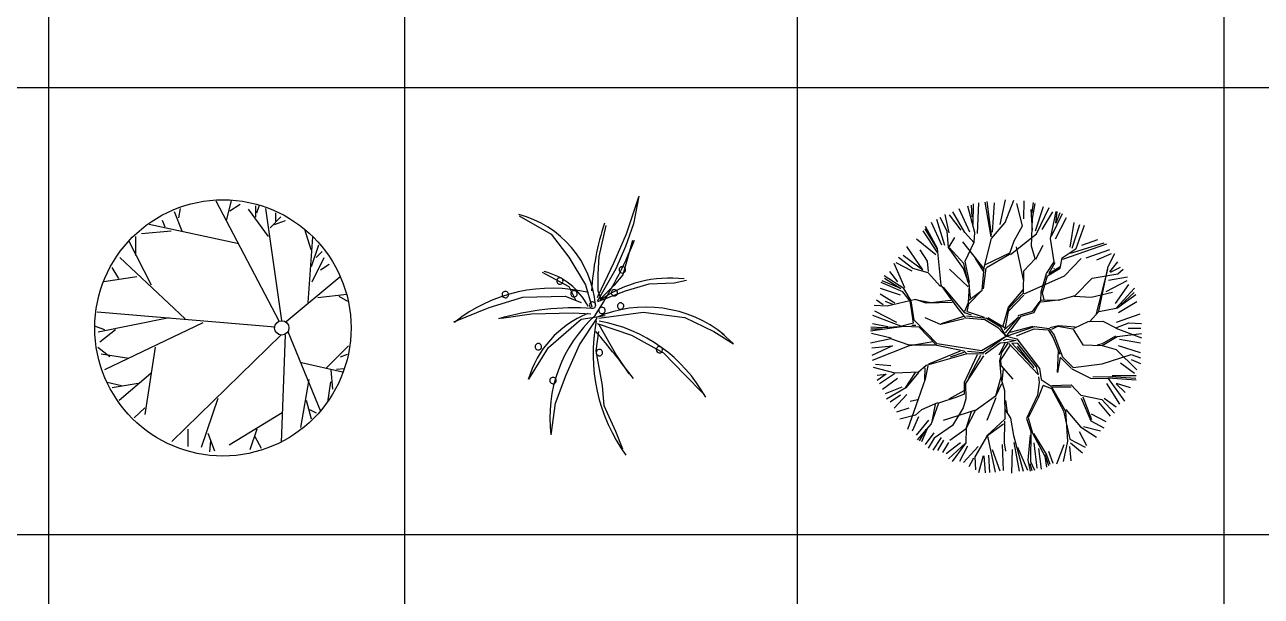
# Model space of a CAD drawing. Header units: millimetres. Extents: x -4017 to 59953, y -688 to 66564.
# Drawn here: x 37128 to 44134, y 22933 to 26172 of the extents above; entities that cross this region are included whole.
import ezdxf

# ---------------------------------------------------------------- set-up
doc = ezdxf.new("R2010")
doc.units = ezdxf.units.MM
doc.layers.add('www.cad-blocks.net', color=7, linetype='Continuous')

# ---------------------------------------------------------------- blocks, each defined once
blk = doc.blocks.new('A$C516926BB')
for p, q in [((39.7224, 38.5194), (39.7224, 0)), ((41.7391, 38.5194), (41.7391, 2.361)), ((43.9625, 38.5194), (43.9625, 0)), ((46.3795, 38.5194), (46.3795, 0)), ((0, 16.441), (60.3118, 16.441)), ((0, 13.9072), (62.4121, 13.9072))]:
    blk.add_line(p, q)
blk = doc.blocks.new('A$C613E6CB4')
for p, q in [((0.477, 1.3493), (0.4863, 1.4024)), ((1.0436, 0.7643), (0.6867, 1.4431)), ((0.7462, 1.3336), (0.7744, 1.4462)), ((0.765, 1.3899), (0.8244, 1.4274)), ((0.9121, 1.3524), (0.9121, 1.4181)), ((0.9184, 1.3774), (0.934, 1.4212)), ((1.0592, 0.7675), (0.9684, 1.4024)), ((0.3987, 1.2961), (0.383, 1.3336)), ((0.4957, 1.2742), (0.4519, 1.3837)), ((0.9841, 1.2429), (0.8714, 1.3993)), ((0.9935, 1.293), (1.053, 1.3555)), ((1.0185, 1.3117), (1.0812, 1.3336)), ((1.0248, 1.3305), (1.0248, 1.3774)), ((0.4331, 1.2742), (0.2641, 1.2585)), ((0.8151, 1.2022), (0.3079, 1.3117)), ((1.2252, 1.1678), (1.1907, 1.2836)), ((0.3204, 0.9677), (0.1952, 1.2148)), ((0.2328, 1.1366), (0.2328, 1.2429)), ((1.2095, 0.8707), (1.2345, 1.2398)), ((1.2283, 1.074), (1.269, 1.196)), ((0.5114, 0.7769), (0.142, 1.124)), ((1.2314, 0.9864), (1.3003, 1.124)), ((1.2533, 1.124), (1.2878, 1.1585)), ((0.1357, 1.0052), (0.0982, 1.0677)), ((1.2784, 1.0552), (1.3285, 1.0865)), ((0.239, 1.0146), (0.0512, 0.9864)), ((1.0843, 0.7612), (1.3879, 1.0146)), ((1.2627, 0.8988), (1.4286, 0.9176)), ((1.3817, 0.9051), (1.4318, 0.8769)), ((1.0217, 0.7299), (0.0136, 0.8144)), ((0.4206, 0.7831), (0.0199, 0.7018)), ((0.0575, 0.7143), (0.0042, 0.7331)), ((0.1169, 0.7143), (0.0293, 0.6455)), ((0.6116, 0.755), (0.0543, 0.4891)), ((1.0937, 0.7049), (1.2784, 0.2545)), ((1.0561, 0.6862), (0.4363, 0.0825)), ((1.078, 0.6862), (1.0561, 0.0762)), ((0.0856, 0.561), (0.0168, 0.6142)), ((0.1921, 0.5517), (0.0355, 0.5767)), ((0.3423, 0.6173), (0.2829, 0.2357)), ((1.3097, 0.4954), (1.438, 0.6236)), ((1.3911, 0.561), (1.4318, 0.5767)), ((1.1719, 0.5298), (1.4036, 0.4766)), ((1.3692, 0.4922), (1.413, 0.4954)), ((0.3173, 0.4672), (0.1388, 0.3139)), ((1.2126, 0.4328), (1.1657, 0.1607)), ((1.3379, 0.4891), (1.3472, 0.3796)), ((0.1514, 0.3984), (0.07, 0.4172)), ((0.2453, 0.4109), (0.0982, 0.3859)), ((1.3347, 0.4203), (1.3191, 0.3046)), ((0.6961, 0.3265), (0.6022, 0.0481)), ((1.197, 0.3171), (1.2252, 0.2107)), ((0.2829, 0.2733), (0.2234, 0.217)), ((1.0624, 0.2451), (0.7618, 0.0606)), ((1.2158, 0.2639), (1.2533, 0.2451)), ((0.527, 0.1513), (0.527, 0.0543)), ((0.9184, 0.1513), (0.8777, 0.0356)), ((0.6397, 0.1294), (0.6773, 0.0293)), ((0.6554, 0.0856), (0.6491, 0.0231)), ((0.9058, 0.1106), (0.9434, 0.0449))]:
    blk.add_line(p, q)
for centre, radius in [((0.7259, 0.7259), 0.7259), ((1.0592, 0.7259), 0.0405)]:
    blk.add_circle(centre, radius)
blk = doc.blocks.new('A$C1FE562CD')
for p, q in [((1.0472, 1.463), (0.977, 1.2527)), ((1.0475, 1.4676), (1.0175, 1.3123)), ((0.3709, 1.3574), (0.5513, 1.2522)), ((0.8621, 1.3023), (0.822, 1.127)), ((1.0175, 1.3123), (0.9724, 1.1821)), ((0.5513, 1.2522), (0.6516, 1.122)), ((0.977, 1.2527), (0.9068, 1.0924)), ((1.0121, 1.2176), (0.957, 1.0223)), ((0.6516, 1.122), (0.7468, 0.9667)), ((0.822, 1.127), (0.817, 1.0268)), ((0.9724, 1.1821), (0.9172, 1.0569)), ((0.9172, 1.0569), (0.812, 0.8716)), ((0.9068, 1.0924), (0.8166, 0.9021)), ((0.5012, 1.0368), (0.6516, 0.9567)), ((0.817, 1.0268), (0.817, 0.9317)), ((0.957, 1.0223), (0.9068, 0.9622)), ((1.248, 0.9767), (1.3182, 0.9918)), ((0.6516, 0.9567), (0.6917, 0.8766)), ((0.7468, 0.9667), (0.7819, 0.8415)), ((0.817, 0.8716), (0.9724, 0.9317)), ((0.817, 0.9317), (0.832, 0.8916)), ((0.9068, 0.9622), (0.8266, 0.8821)), ((0.9724, 0.9317), (1.1077, 0.9717)), ((1.1077, 0.9717), (1.248, 0.9767)), ((0.2005, 0.8365), (0.3909, 0.8966)), ((0.3909, 0.8966), (0.6315, 0.9016)), ((0.6315, 0.9016), (0.7217, 0.8666)), ((0.8166, 0.9021), (0.8116, 0.8921)), ((0, 0.7564), (0.2005, 0.8365)), ((0.2707, 0.7764), (0.4411, 0.8014)), ((0.4411, 0.8014), (0.6766, 0.8065)), ((0.5363, 0.6111), (0.7217, 0.7714)), ((0.6766, 0.8065), (0.7769, 0.8014)), ((0.7117, 0.6262), (0.812, 0.7764)), ((0.7217, 0.7714), (0.8571, 0.7914)), ((0.822, 0.7764), (1.0726, 0.8115)), ((1.0726, 0.8115), (1.3082, 0.7814)), ((1.3082, 0.7814), (1.4736, 0.7013)), ((0.807, 0.5911), (0.822, 0.7013)), ((0.812, 0.7464), (1.0074, 0.6812)), ((0.822, 0.7413), (0.9222, 0.5661)), ((1.4736, 0.7013), (1.5838, 0.6312)), ((1.0074, 0.6812), (1.1879, 0.5811)), ((1.5838, 0.6312), (1.5187, 0.6913)), ((0.426, 0.4308), (0.5363, 0.6111)), ((0.6365, 0.4559), (0.7117, 0.6262)), ((0.842, 0.3958), (0.807, 0.5911)), ((0.9222, 0.5661), (0.9924, 0.4609)), ((1.1879, 0.5811), (1.3082, 0.4559)), ((0.5764, 0.2956), (0.6365, 0.4559)), ((1.3082, 0.4559), (1.4134, 0.3507)), ((0.8521, 0.2806), (0.842, 0.3958)), ((0.5513, 0.1153), (0.5764, 0.2956)), ((0.9172, 0.1353), (0.8521, 0.2806)), ((0.9573, 0.0352), (0.9172, 0.1353))]:
    blk.add_line(p, q)
for centre, major_axis, start_param, end_param in [((0.2253, 0.8027), (0.4096, 0.4096), 5.580392, 6.820237), ((2.2515, 0.8501), (1.0415, 1.0415), 2.035029, 2.301268), ((-1.237, 2.1278), (-1.7229, 1.7229), 3.346315, 3.544824), ((0.955, 1.0509), (-0.0128, 0.0128), 0.745996, 3.887589), ((0.955, 1.0509), (-0.0128, 0.0128), 3.887589, 7.029182), ((0.5554, 0.0662), (-0.8805, 0), 4.473174, 5.38825), ((0.4217, 0.6722), (0.2683, 0.2683), 5.962613, 6.827734), ((0.6011, 0.9875), (-0.0128, 0.0128), 0.745996, 3.887589), ((0.6011, 0.9875), (-0.0128, 0.0128), 3.887589, 7.029182), ((1.2269, 0.304), (-0.4949, 0.4949), -0.896811, -0.179799), ((0.292, 0.9104), (-0.0128, 0.0128), 0.745996, 3.887589), ((0.292, 0.9104), (-0.0128, 0.0128), 3.887589, 7.029182), ((0.681, 0.915), (-0.0128, 0.0128), 0.745996, 3.887589), ((0.681, 0.915), (0.0128, 0.0128), 5.458385, 8.599978), ((0.9099, 0.9207), (-0.0128, 0.0128), 0.745996, 3.887589), ((0.9099, 0.9207), (0.0128, 0.0128), 5.458385, 8.599978), ((0.6817, -0.6755), (1.0681, 1.0681), 0.716824, 1.072879), ((0.786, 0.8512), (-0.0128, 0.0128), 0.745996, 3.887589), ((0.786, 0.8512), (-0.0128, 0.0128), 3.887589, 7.029182), ((1.0892, 0.1345), (-0.7049, 0), 4.032855, 5.122641), ((0.945, 0.8456), (-0.0128, 0.0128), 0.745996, 3.887589), ((0.945, 0.8456), (-0.0128, 0.0128), 3.887589, 7.029182), ((0.9722, 0.2715), (-0.4047, 0.4047), -0.404253, 0.506805), ((1.3251, 0.2129), (-0.5522, 0.5522), -0.048372, 0.909642), ((0.8397, 0.8206), (-0.0128, 0.0128), 0.745996, 3.887589), ((0.8397, 0.8206), (-0.0128, 0.0128), 3.887589, 7.029182), ((1.767, 0.5744), (0.9778, 0), 2.949467, 3.769487), ((-3.2924, -2.7882), (3.8057, 3.8057), 6.139915, 6.20329), ((0.672, -0.09), (0.8638, 0), 0.507148, 1.394173), ((0.4789, 0.6152), (-0.0128, 0.0128), 3.887589, 7.029182), ((0.4789, 0.6152), (-0.0128, 0.0128), 0.745996, 3.887589), ((0.825, 0.5817), (-0.0128, 0.0128), 0.745996, 3.887589), ((0.825, 0.5817), (0.0128, 0.0128), 5.458385, 8.599978), ((1.1648, 0.598), (0.0128, 0.0128), 2.316793, 5.458385), ((1.1648, 0.598), (-0.0128, 0.0128), 3.887589, 7.029182), ((0.5623, 0.4234), (-0.0128, 0.0128), 0.745996, 3.887589), ((0.5623, 0.4234), (-0.0128, 0.0128), 3.887589, 7.029182)]:
    blk.add_ellipse(centre, major_axis=major_axis, ratio=1, start_param=start_param, end_param=end_param)
blk = doc.blocks.new('A$C42960C59')
at = {"linetype": 'ByBlock'}
for p, q in [((0.7344, 1.4093), (0.7644, 1.5492)), ((0.7635, 1.4198), (0.8118, 1.5475)), ((0.8686, 1.4412), (0.8709, 1.5434)), ((0.535, 1.3646), (0.4672, 1.4817)), ((0.5623, 1.3655), (0.5029, 1.4971)), ((0.5917, 1.3633), (0.5511, 1.5129)), ((0.5707, 1.518), (0.5736, 1.4517)), ((0.5809, 1.4089), (0.5833, 1.526)), ((0.606, 1.3581), (0.6132, 1.5311)), ((0.6841, 1.3385), (0.6491, 1.5354)), ((0.6587, 1.5396), (0.6832, 1.3485)), ((0.6914, 1.3661), (0.7032, 1.5317)), ((0.8618, 1.4019), (0.8298, 1.529)), ((0.9175, 1.377), (0.9099, 1.4932)), ((0.9149, 1.4768), (0.9229, 1.5344)), ((0.918, 1.4439), (0.9333, 1.5286)), ((0.9339, 1.373), (0.9799, 1.5105)), ((0.9396, 1.3559), (1.0121, 1.506)), ((0.9723, 1.3806), (1.0337, 1.4804)), ((1.0188, 1.3299), (1.051, 1.483)), ((1.0507, 1.4161), (1.0577, 1.4836)), ((1.0719, 1.4749), (1.0507, 1.4161)), ((0.4043, 1.2918), (0.3453, 1.4199)), ((0.4203, 1.2898), (0.3748, 1.4381)), ((0.4341, 1.372), (0.394, 1.4483)), ((0.4448, 1.3624), (0.4232, 1.4663)), ((0.5142, 1.3768), (0.4471, 1.4646)), ((0.6851, 1.3291), (0.7635, 1.4198)), ((0.8129, 1.3172), (0.8618, 1.4019)), ((0.9126, 1.2865), (0.918, 1.4439)), ((1.0857, 1.4694), (1.0243, 1.3404)), ((1.0479, 1.3287), (1.111, 1.4485)), ((1.1306, 1.2815), (1.1531, 1.4208)), ((1.1431, 1.2748), (1.1855, 1.4084)), ((1.1642, 1.2733), (1.2118, 1.4045)), ((0.379, 1.2505), (0.2977, 1.3728)), ((0.3769, 1.2735), (0.3098, 1.3836)), ((0.3803, 1.2738), (0.3119, 1.3974)), ((0.4427, 1.2797), (0.4341, 1.372)), ((0.4458, 1.2828), (0.4776, 1.3358)), ((0.5872, 1.3061), (0.535, 1.3646)), ((0.5869, 1.3094), (0.5917, 1.3633)), ((0.7936, 1.2387), (0.9396, 1.3559)), ((0.2956, 1.1524), (0.205, 1.285)), ((0.3702, 1.238), (0.2601, 1.3258)), ((0.3234, 1.2015), (0.2812, 1.2646)), ((0.3997, 1.0656), (0.3803, 1.2738)), ((0.5277, 1.1605), (0.4427, 1.2797)), ((0.5282, 1.1872), (0.4461, 1.2796)), ((0.6444, 1.158), (0.5235, 1.3102)), ((0.5369, 1.2013), (0.5869, 1.3094)), ((0.6437, 1.1651), (0.6851, 1.3291)), ((0.7868, 1.2415), (0.8129, 1.3172)), ((0.8677, 1.0889), (0.8263, 1.2819)), ((0.9327, 1.215), (0.9126, 1.2865)), ((0.9362, 1.212), (0.9787, 1.2927)), ((0.9521, 1.3009), (0.9523, 1.3011)), ((0.9521, 1.3006), (0.9521, 1.301)), ((0.9524, 1.3005), (0.9521, 1.3007)), ((0.9523, 1.3011), (0.9526, 1.3009)), ((0.9524, 1.3008), (0.9523, 1.3008)), ((0.9523, 1.3008), (0.9524, 1.3008)), ((0.9526, 1.3006), (0.9523, 1.3005)), ((0.9526, 1.3009), (0.9526, 1.3006)), ((1.0409, 1.1984), (1.0188, 1.3299)), ((1.0857, 1.2194), (1.1642, 1.2733)), ((1.0896, 1.213), (1.3386, 1.2997)), ((1.1332, 1.2473), (1.3245, 1.3052)), ((1.1964, 1.2917), (1.2875, 1.3239)), ((1.2225, 1.2198), (1.3556, 1.2674)), ((0.1428, 1.1931), (0.2337, 1.1466)), ((0.2404, 1.1603), (0.1579, 1.2229)), ((0.1858, 1.2362), (0.2956, 1.1524)), ((0.329, 1.1419), (0.3234, 1.2015)), ((0.5616, 1.0803), (0.5369, 1.2013)), ((0.5922, 1.2165), (0.6389, 1.1442)), ((0.6522, 1.1821), (0.7894, 1.2483)), ((0.657, 1.166), (0.7868, 1.2415)), ((0.869, 1.1456), (0.9327, 1.215)), ((0.9972, 1.131), (1.0409, 1.1984)), ((1.045, 1.1922), (1.0104, 1.1322)), ((1.0745, 1.1616), (1.0857, 1.2194)), ((1.0986, 1.1173), (1.1927, 1.2161)), ((1.2824, 1.2096), (1.3656, 1.2447)), ((1.3472, 1.1705), (1.3838, 1.2439)), ((1.3555, 1.1417), (1.4013, 1.197)), ((0.1084, 1.1428), (0.153, 1.0841)), ((0.1946, 1.0493), (0.1345, 1.1873)), ((0.3262, 1.1354), (0.2404, 1.1603)), ((0.397, 1.0586), (0.3262, 1.1354)), ((0.5539, 1.0562), (0.448, 1.1564)), ((0.5601, 1.0636), (0.5277, 1.1605)), ((0.551, 1.0859), (0.5282, 1.1872)), ((0.6324, 1.0369), (0.6437, 1.1651)), ((0.6541, 1.1622), (0.6384, 1.0441)), ((0.8672, 1.0222), (0.869, 1.1456)), ((0.9668, 1.028), (0.9972, 1.131)), ((1.0019, 1.1181), (1.0745, 1.1616)), ((1.0104, 1.1322), (1.0736, 1.1715)), ((1.2566, 1.1052), (1.4011, 1.1288)), ((1.3422, 1.1534), (1.2761, 0.897)), ((1.294, 0.9186), (1.3472, 1.1705)), ((1.3598, 1.1382), (1.416, 1.1671)), ((1.4011, 1.1288), (1.4321, 1.1551)), ((0.1829, 1.0283), (0.061, 1.0805)), ((0.1709, 1.0471), (0.0669, 1.0907)), ((0.1881, 1.0458), (0.0779, 1.1184)), ((0.0791, 1.1055), (0.1709, 1.0471)), ((0.4915, 0.9408), (0.3997, 1.0656)), ((0.5343, 0.9079), (0.414, 1.0533)), ((0.5555, 0.9667), (0.5601, 1.0636)), ((0.5664, 0.994), (0.5593, 1.0701)), ((0.8713, 1.0158), (1.0986, 1.1173)), ((0.9741, 1.0222), (1.0019, 1.1181)), ((1.159, 1.006), (1.2566, 1.1052)), ((1.3347, 1.0303), (1.4542, 1.0925)), ((1.3481, 1.094), (1.4563, 1.112)), ((1.3883, 0.9606), (1.4642, 1.0697)), ((0.0333, 0.9828), (0.071, 0.9551)), ((0.0539, 1.016), (0.1369, 0.9652)), ((0.0545, 1.0476), (0.1678, 1.0112)), ((0.254, 0.985), (0.094, 0.9468)), ((0.2248, 0.9755), (0.1829, 1.0283)), ((0.231, 0.9761), (0.1881, 1.0458)), ((0.3155, 0.9641), (0.254, 0.985)), ((0.254, 0.985), (0.342, 0.9666)), ((0.5561, 0.9599), (0.6324, 1.0369)), ((0.5577, 0.9799), (0.6323, 1.0369)), ((0.7815, 0.9408), (0.8657, 1.0387)), ((0.8685, 1.009), (0.7833, 0.9208)), ((0.785, 0.9378), (0.8672, 1.0222)), ((0.9646, 0.9813), (1.0648, 0.9806)), ((0.9652, 0.9746), (0.9668, 1.028)), ((1.078, 0.9818), (0.9691, 0.9684)), ((0.9843, 0.9831), (0.9741, 1.0222)), ((1.0648, 0.9806), (1.159, 1.006)), ((1.1528, 1.0022), (1.2499, 0.9979)), ((1.2499, 0.9979), (1.3708, 1.0259)), ((1.3926, 0.9346), (1.4955, 1.0476)), ((1.3959, 0.9349), (1.5022, 1.0115)), ((1.4944, 1.0241), (1.4175, 0.9535)), ((0.094, 0.9468), (0.0199, 0.9501)), ((0.0234, 0.919), (0.1471, 0.8563)), ((0.126, 0.9566), (0.0848, 0.9726)), ((0.2337, 0.9167), (0.2248, 0.9755)), ((0.2479, 0.8675), (0.231, 0.9761)), ((0.2427, 0.8506), (0.2337, 0.9167)), ((0.4623, 0.9676), (0.3155, 0.9641)), ((0.342, 0.9666), (0.4543, 0.9805)), ((0.5405, 0.8784), (0.4915, 0.9408)), ((0.5334, 0.9181), (0.5555, 0.9667)), ((0.5472, 0.916), (0.5561, 0.9599)), ((0.5472, 0.916), (0.6433, 0.8846)), ((0.7514, 0.8346), (0.7815, 0.9408)), ((0.7656, 0.8259), (0.785, 0.9378)), ((0.8361, 0.8925), (0.9205, 0.9171)), ((0.8529, 0.8906), (0.9277, 0.911)), ((0.9205, 0.9171), (0.962, 0.9743)), ((0.9277, 0.911), (0.9387, 0.9354)), ((0.9387, 0.9354), (0.9652, 0.9746)), ((1.2397, 0.8569), (1.2943, 0.9153)), ((1.2943, 0.9153), (1.3926, 0.9346)), ((1.4044, 0.9111), (1.5086, 0.9719)), ((0.0108, 0.8475), (0.0984, 0.832)), ((0.171, 0.8336), (0.0122, 0.8926)), ((0.2427, 0.8506), (0.1618, 0.8294)), ((0.3775, 0.7332), (0.2479, 0.8675)), ((0.3974, 0.8418), (0.3103, 0.8802)), ((0.5312, 0.8742), (0.3974, 0.8418)), ((0.5266, 0.8874), (0.4005, 0.8455)), ((0.5725, 0.8945), (0.5343, 0.9079)), ((0.6482, 0.8686), (0.5405, 0.8784)), ((0.6577, 0.8758), (0.5429, 0.8889)), ((0.7257, 0.8225), (0.6482, 0.8686)), ((0.7389, 0.8272), (0.6577, 0.8758)), ((0.7626, 0.8223), (0.6637, 0.8797)), ((0.8399, 0.8861), (0.7568, 0.8117)), ((0.7651, 0.7959), (0.8399, 0.8861)), ((0.77, 0.7772), (0.8529, 0.8906)), ((1.1529, 0.8221), (1.2329, 0.8595)), ((1.2329, 0.8595), (1.3162, 0.8608)), ((1.3162, 0.8608), (1.3896, 0.8242)), ((1.3896, 0.8242), (1.4638, 0.8512)), ((1.3942, 0.8552), (1.5268, 0.9032)), ((1.4638, 0.8512), (1.5343, 0.8478)), ((0.1882, 0.8318), (0.0005, 0.8046)), ((0.0686, 0.8241), (0.0018, 0.828)), ((0.0027, 0.8179), (0.0658, 0.8175)), ((0.1172, 0.7656), (0.0052, 0.7914)), ((0.1618, 0.8294), (0.0686, 0.8241)), ((0.275, 0.8269), (0.1882, 0.8318)), ((0.2341, 0.8395), (0.2575, 0.8383)), ((0.375, 0.7227), (0.275, 0.8269)), ((0.77, 0.7772), (0.6283, 0.6931)), ((0.77, 0.7772), (0.639, 0.681)), ((0.7707, 0.7734), (0.7257, 0.8225)), ((0.7707, 0.7734), (0.7389, 0.8272)), ((0.77, 0.7772), (0.9286, 0.8311)), ((0.77, 0.7772), (0.8285, 0.7618)), ((0.7915, 0.7983), (0.9216, 0.8337)), ((0.8266, 0.7782), (0.9266, 0.8175)), ((0.9266, 0.8175), (1.0071, 0.8118)), ((0.9286, 0.8311), (1.013, 0.8191)), ((1.0071, 0.8118), (1.0347, 0.7676)), ((1.013, 0.8191), (1.0399, 0.7814)), ((1.0159, 0.8259), (1.0649, 0.8373)), ((1.0266, 0.8169), (1.0617, 0.8335)), ((1.0399, 0.7814), (1.0881, 0.6592)), ((1.0617, 0.8335), (1.1467, 0.8182)), ((1.0649, 0.8373), (1.159, 0.8292)), ((1.1467, 0.8182), (1.202, 0.7266)), ((1.3123, 0.7236), (1.3975, 0.7749)), ((1.3146, 0.7339), (1.3907, 0.7777)), ((1.3899, 0.8209), (1.535, 0.7678)), ((1.3975, 0.7749), (1.5361, 0.7913)), ((1.4597, 0.8222), (1.5306, 0.821)), ((0.1147, 0.762), (0, 0.7376)), ((0.0078, 0.7101), (0.1246, 0.721)), ((0.1246, 0.721), (0.0079, 0.667)), ((0.2184, 0.7217), (0.0093, 0.6386)), ((0.2181, 0.7251), (0.1147, 0.762)), ((0.368, 0.7255), (0.2181, 0.7251)), ((0.3532, 0.744), (0.2218, 0.722)), ((0.5314, 0.6908), (0.375, 0.7227)), ((0.6283, 0.6931), (0.3775, 0.7332)), ((0.7338, 0.7365), (0.6498, 0.6752)), ((0.7636, 0.7389), (0.7269, 0.6688)), ((0.7738, 0.7402), (0.7338, 0.7365)), ((0.7916, 0.7249), (0.7359, 0.643)), ((0.7772, 0.7369), (0.7422, 0.6836)), ((0.7529, 0.7513), (0.7719, 0.7599)), ((0.7719, 0.7599), (0.826, 0.7519)), ((0.826, 0.7519), (0.7738, 0.7402)), ((0.7845, 0.7344), (0.9511, 0.5564)), ((0.8344, 0.7357), (0.8009, 0.7359)), ((0.8009, 0.7359), (0.9273, 0.5979)), ((0.8285, 0.7618), (0.9578, 0.5939)), ((0.9273, 0.5979), (0.8325, 0.719)), ((0.94, 0.6025), (0.8344, 0.7357)), ((1.0347, 0.7676), (1.0733, 0.6746)), ((1.202, 0.7266), (1.3123, 0.7236)), ((1.2852, 0.7277), (1.3146, 0.7339)), ((1.3123, 0.7236), (1.3911, 0.7009)), ((1.3911, 0.7009), (1.5089, 0.5851)), ((1.4026, 0.7228), (1.5276, 0.6835)), ((1.4111, 0.7588), (1.5304, 0.7387)), ((0.5396, 0.6751), (0.3157, 0.6105)), ((0.508, 0.692), (0.328, 0.6184)), ((0.5286, 0.6838), (0.4511, 0.6566)), ((0.5464, 0.6758), (0.5314, 0.6908)), ((0.6036, 0.6709), (0.5314, 0.5143)), ((0.6406, 0.6642), (0.5388, 0.5082)), ((0.6397, 0.6743), (0.5464, 0.6758)), ((0.639, 0.681), (0.5486, 0.689)), ((0.624, 0.666), (0.5557, 0.5398)), ((0.7422, 0.6836), (0.73, 0.6357)), ((0.73, 0.6357), (0.7396, 0.5332)), ((0.7359, 0.643), (0.739, 0.6099)), ((1.0597, 0.57), (1.065, 0.6937)), ((1.0752, 0.6547), (1.0597, 0.57)), ((1.0749, 0.6579), (1.1377, 0.5939)), ((1.0881, 0.6592), (1.1472, 0.598)), ((1.3119, 0.6202), (1.4773, 0.6724)), ((1.4764, 0.6436), (1.5296, 0.6209)), ((1.4773, 0.6724), (1.5291, 0.6539)), ((0.1392, 0.5673), (0.0163, 0.5995)), ((0.0283, 0.6179), (0.1152, 0.6102)), ((0.0886, 0.5607), (0.0371, 0.5243)), ((0.038, 0.556), (0.0886, 0.5607)), ((0.1361, 0.5636), (0.0518, 0.5057)), ((0.2721, 0.5729), (0.1392, 0.5673)), ((0.2524, 0.5711), (0.197, 0.483)), ((0.2724, 0.5701), (0.2004, 0.4833)), ((0.3157, 0.6105), (0.2721, 0.5729)), ((0.3068, 0.5966), (0.3062, 0.5296)), ((0.3256, 0.608), (0.3093, 0.5332)), ((0.739, 0.6099), (0.8063, 0.5329)), ((0.7508, 0.5911), (0.7441, 0.5203)), ((0.9511, 0.5564), (0.94, 0.6025)), ((0.9578, 0.5939), (0.9671, 0.5312)), ((1.1413, 0.5909), (1.2464, 0.5374)), ((1.1472, 0.598), (1.3119, 0.6202)), ((1.4156, 0.626), (1.4955, 0.5667)), ((0.0688, 0.4767), (0.1531, 0.5391)), ((0.3093, 0.5332), (0.27, 0.4194)), ((0.5314, 0.5143), (0.5309, 0.4473)), ((0.5388, 0.5082), (0.5401, 0.4215)), ((0.7387, 0.5432), (0.7086, 0.437)), ((0.7421, 0.5068), (0.7089, 0.4336)), ((0.7396, 0.5332), (0.759, 0.4684)), ((0.9551, 0.5137), (0.9453, 0.4429)), ((0.9767, 0.4958), (0.9502, 0.4263)), ((0.952, 0.5468), (0.9551, 0.5137)), ((0.9671, 0.5312), (1.024, 0.4934)), ((0.9763, 0.4992), (1.0252, 0.4805)), ((1.024, 0.4934), (1.1038, 0.351)), ((1.0266, 0.4967), (1.1364, 0.5004)), ((1.1364, 0.5004), (1.1919, 0.4422)), ((1.2464, 0.5374), (1.3466, 0.5367)), ((1.259, 0.5451), (1.3621, 0.5482)), ((1.3365, 0.5087), (1.41, 0.3903)), ((1.3463, 0.54), (1.5041, 0.5281)), ((1.3466, 0.5367), (1.4386, 0.4085)), ((1.3621, 0.5482), (1.5032, 0.538)), ((1.5052, 0.5516), (1.3683, 0.5521)), ((1.3909, 0.5099), (1.4718, 0.4862)), ((1.3913, 0.506), (1.443, 0.4563)), ((0.1777, 0.4868), (0.0831, 0.4503)), ((0.2004, 0.4833), (0.09, 0.4196)), ((0.17, 0.4426), (0.1113, 0.402)), ((0.2052, 0.4459), (0.1338, 0.3689)), ((0.4893, 0.4303), (0.3857, 0.3968)), ((0.529, 0.467), (0.4432, 0.4192)), ((0.5309, 0.4473), (0.4893, 0.4303)), ((0.5401, 0.4215), (0.525, 0.3701)), ((0.7086, 0.437), (0.593, 0.3528)), ((0.7095, 0.427), (0.6581, 0.2988)), ((0.759, 0.4684), (0.7609, 0.3051)), ((0.9453, 0.4429), (0.8839, 0.31)), ((0.9502, 0.4263), (0.8937, 0.3143)), ((1.0252, 0.4805), (1.0933, 0.3535)), ((1.1376, 0.487), (1.0308, 0.4871)), ((1.1919, 0.4422), (1.311, 0.4167)), ((1.1935, 0.4256), (1.2487, 0.2974)), ((1.2026, 0.4332), (1.2514, 0.3043)), ((1.3245, 0.4254), (1.3919, 0.3768)), ((0.2164, 0.3687), (0.1478, 0.3465)), ((0.27, 0.4194), (0.2095, 0.2469)), ((0.2669, 0.4158), (0.2247, 0.4056)), ((0.2888, 0.3582), (0.2552, 0.3284)), ((0.3786, 0.3995), (0.2888, 0.3582)), ((0.3857, 0.3968), (0.3432, 0.2799)), ((0.366, 0.3887), (0.3463, 0.2835)), ((0.5894, 0.3557), (0.4111, 0.299)), ((0.525, 0.3701), (0.4639, 0.2707)), ((0.593, 0.3528), (0.5421, 0.2545)), ((0.7625, 0.3586), (0.7936, 0.3115)), ((0.7643, 0.4121), (0.774, 0.3431)), ((1.0933, 0.3535), (1.1288, 0.1933)), ((1.1038, 0.351), (1.1162, 0.1819)), ((1.106, 0.3608), (1.1887, 0.2617)), ((1.2915, 0.4026), (1.3575, 0.3226)), ((1.311, 0.4167), (1.3816, 0.3398)), ((0.2552, 0.3284), (0.167, 0.3065)), ((0.2717, 0.319), (0.2362, 0.2374)), ((0.3283, 0.3009), (0.258, 0.2157)), ((0.5701, 0.3473), (0.5391, 0.2509)), ((0.7609, 0.3051), (0.6624, 0.2159)), ((0.7586, 0.2949), (0.7567, 0.1712)), ((0.7936, 0.3115), (0.8096, 0.2129)), ((0.8839, 0.31), (0.9079, 0.2356)), ((0.8937, 0.3143), (0.9183, 0.227)), ((1.2487, 0.2974), (1.3226, 0.2576)), ((1.2507, 0.3363), (1.333, 0.293)), ((0.3432, 0.2799), (0.2649, 0.1891)), ((0.3128, 0.2469), (0.2756, 0.1833)), ((0.3196, 0.2476), (0.2892, 0.1777)), ((0.3587, 0.2291), (0.3101, 0.1617)), ((0.4639, 0.2707), (0.3606, 0.198)), ((0.5424, 0.2512), (0.4484, 0.1858)), ((0.5421, 0.2545), (0.5398, 0.171)), ((0.6624, 0.2159), (0.5907, 0.0923)), ((0.7535, 0.2778), (0.6565, 0.2086)), ((0.8096, 0.2129), (0.8652, 0.0113)), ((0.8929, 0.0742), (0.9063, 0.2156)), ((0.9079, 0.2356), (0.9067, 0.0658)), ((0.9183, 0.227), (0.9873, 0.0966)), ((0.9966, 0.1071), (0.9254, 0.2242)), ((1.1814, 0.2357), (1.224, 0.1571)), ((1.1887, 0.2617), (1.2809, 0.2037)), ((1.2063, 0.2653), (1.3028, 0.2392)), ((0.3606, 0.198), (0.3261, 0.1414)), ((0.4004, 0.2018), (0.3522, 0.1305)), ((0.4136, 0.1872), (0.38, 0.1291)), ((0.4422, 0.1741), (0.4084, 0.1164)), ((0.5091, 0.1728), (0.4287, 0.1104)), ((0.5398, 0.171), (0.4415, 0.0818)), ((0.5398, 0.171), (0.463, 0.067)), ((0.5501, 0.1529), (0.5032, 0.0663)), ((0.6092, 0.1506), (0.5275, 0.0607)), ((0.663, 0.2092), (0.7054, 0.0064)), ((0.7451, 0.1633), (0.7511, 0.0148)), ((0.7567, 0.1712), (0.7644, 0.1254)), ((0.811, 0.1734), (0.8415, 0.0118)), ((0.8327, 0.1482), (0.8885, 0.0162)), ((0.9249, 0.1722), (0.9419, 0.0287)), ((1.0944, 0.1608), (1.0537, 0.0511)), ((1.1162, 0.1819), (1.0907, 0.066)), ((1.1264, 0.1519), (1.134, 0.0704)), ((1.1288, 0.1933), (1.2165, 0.1481)), ((1.1324, 0.1723), (1.2006, 0.1158)), ((0.584, 0.0858), (0.557, 0.0362)), ((0.5907, 0.0923), (0.5942, 0.0194)), ((0.6374, 0.0983), (0.6112, 0.0017)), ((0.6413, 0.0986), (0.6504, 0.0015)), ((0.6687, 0.1012), (0.6739, 0.0037)), ((0.6889, 0.1347), (0.7319, 0.013)), ((0.8029, 0.1335), (0.7995, 0)), ((0.9055, 0.0123), (0.8929, 0.0742)), ((0.9513, 0.1395), (0.9661, 0.0235)), ((0.9873, 0.0966), (0.9966, 0.0339)), ((1.0095, 0.0419), (0.9901, 0.1031)), ((1.0184, 0.0496), (0.9966, 0.1071)), ((1.0076, 0.1254), (1.0337, 0.0571)), ((0.9151, 0.0132), (0.9052, 0.052)), ((0.9067, 0.0658), (0.9283, 0.0173))]:
    blk.add_line(p, q, dxfattribs=at)
for points in [[(1.0404, 1.1591), (1.0404, 1.1591), (1.0404, 1.1591), (1.0404, 1.1591)], [(1.0404, 1.1591), (1.0405, 1.1591), (1.0405, 1.1591), (1.0404, 1.1591)], [(1.0404, 1.1591), (1.0405, 1.1591), (1.0405, 1.1591), (1.0404, 1.1591)], [(1.0404, 1.159), (1.0404, 1.159), (1.0404, 1.159), (1.0404, 1.159)], [(1.0404, 1.159), (1.0404, 1.159), (1.0404, 1.159), (1.0404, 1.159)], [(1.0404, 1.159), (1.0404, 1.159), (1.0405, 1.159), (1.0404, 1.159)], [(1.0404, 1.159), (1.0404, 1.159), (1.0404, 1.159), (1.0404, 1.159)], [(1.0404, 1.159), (1.0404, 1.159), (1.0404, 1.159), (1.0404, 1.159)], [(1.0404, 1.1589), (1.0404, 1.1589), (1.0404, 1.1589), (1.0404, 1.1589)], [(1.0404, 1.1589), (1.0404, 1.1589), (1.0404, 1.1589), (1.0404, 1.1589)], [(1.0404, 1.1589), (1.0404, 1.1589), (1.0404, 1.1589), (1.0404, 1.1589)], [(1.0404, 1.1589), (1.0404, 1.1589), (1.0404, 1.1589), (1.0404, 1.1589)], [(1.0404, 1.1589), (1.0404, 1.1589), (1.0404, 1.1589), (1.0404, 1.1588)], [(1.0404, 1.1588), (1.0404, 1.1589), (1.0405, 1.1589), (1.0405, 1.1588)], [(1.0404, 1.1588), (1.0404, 1.1588), (1.0404, 1.1588), (1.0404, 1.1588)], [(1.0404, 1.1588), (1.0404, 1.1588), (1.0405, 1.1588), (1.0404, 1.1588)], [(1.0404, 1.1588), (1.0404, 1.1588), (1.0405, 1.1588), (1.0405, 1.1588)], [(1.0405, 1.1591), (1.0405, 1.1591), (1.0405, 1.1591), (1.0405, 1.1591)], [(1.0405, 1.1592), (1.0405, 1.1591), (1.0405, 1.1591), (1.0405, 1.1591)], [(1.0405, 1.1592), (1.0405, 1.1592), (1.0405, 1.1592), (1.0405, 1.1592)], [(1.0405, 1.1591), (1.0405, 1.1591), (1.0405, 1.1591), (1.0405, 1.1591)], [(1.0405, 1.159), (1.0405, 1.159), (1.0405, 1.159), (1.0405, 1.159)], [(1.0405, 1.1591), (1.0406, 1.1591), (1.0406, 1.1591), (1.0405, 1.1591)], [(1.0405, 1.1591), (1.0405, 1.1591), (1.0405, 1.1591), (1.0405, 1.1591)], [(1.0405, 1.159), (1.0405, 1.159), (1.0405, 1.159), (1.0405, 1.159)], [(1.0405, 1.159), (1.0405, 1.159), (1.0405, 1.159), (1.0405, 1.159)], [(1.0405, 1.1588), (1.0405, 1.1589), (1.0405, 1.1589), (1.0405, 1.1588)], [(1.0405, 1.1588), (1.0405, 1.1589), (1.0405, 1.1589), (1.0405, 1.1588)], [(1.0405, 1.1589), (1.0405, 1.1589), (1.0405, 1.1589), (1.0405, 1.1589)], [(1.0405, 1.1587), (1.0405, 1.1587), (1.0405, 1.1588), (1.0405, 1.1587)], [(1.0405, 1.1588), (1.0405, 1.1588), (1.0405, 1.1588), (1.0405, 1.1588)], [(1.0405, 1.1588), (1.0405, 1.1588), (1.0405, 1.1588), (1.0405, 1.1588)], [(1.0405, 1.1588), (1.0405, 1.1588), (1.0405, 1.1588), (1.0405, 1.1588)], [(1.0405, 1.1587), (1.0405, 1.1587), (1.0405, 1.1587), (1.0405, 1.1587)], [(1.0405, 1.1587), (1.0405, 1.1587), (1.0405, 1.1587), (1.0405, 1.1587)], [(1.0406, 1.1592), (1.0406, 1.1592), (1.0406, 1.1592), (1.0406, 1.1592)], [(1.0406, 1.1592), (1.0406, 1.1591), (1.0406, 1.1591), (1.0406, 1.1591)], [(1.0406, 1.1592), (1.0406, 1.1591), (1.0406, 1.1591), (1.0406, 1.1591)], [(1.0406, 1.1592), (1.0406, 1.1592), (1.0406, 1.1592), (1.0406, 1.1592)], [(1.0406, 1.1592), (1.0406, 1.1592), (1.0406, 1.1592), (1.0406, 1.1592)], [(1.0406, 1.1592), (1.0406, 1.1592), (1.0406, 1.1592), (1.0406, 1.1592)], [(1.0406, 1.1592), (1.0406, 1.1591), (1.0406, 1.1591), (1.0406, 1.1591)], [(1.0406, 1.1591), (1.0406, 1.1591), (1.0406, 1.1591), (1.0406, 1.1591)], [(1.0406, 1.1591), (1.0406, 1.1591), (1.0406, 1.1591), (1.0406, 1.1591)], [(1.0406, 1.1591), (1.0406, 1.1591), (1.0407, 1.1591), (1.0407, 1.1591)], [(1.0406, 1.159), (1.0406, 1.159), (1.0406, 1.159), (1.0406, 1.159)], [(1.0406, 1.1587), (1.0406, 1.1587), (1.0406, 1.1588), (1.0406, 1.1587)], [(1.0406, 1.1588), (1.0406, 1.1588), (1.0406, 1.1588), (1.0406, 1.1588)], [(1.0406, 1.1587), (1.0406, 1.1587), (1.0406, 1.1587), (1.0406, 1.1587)], [(1.0406, 1.1587), (1.0406, 1.1587), (1.0406, 1.1587), (1.0406, 1.1587)], [(1.0406, 1.1587), (1.0406, 1.1587), (1.0406, 1.1587), (1.0406, 1.1587)], [(1.0407, 1.1591), (1.0407, 1.1591), (1.0407, 1.1591), (1.0407, 1.1591)], [(1.0407, 1.1592), (1.0407, 1.1592), (1.0407, 1.1592), (1.0407, 1.1592)], [(1.0407, 1.1592), (1.0407, 1.1592), (1.0407, 1.1592), (1.0407, 1.1592)], [(1.0407, 1.1592), (1.0407, 1.1592), (1.0407, 1.1592), (1.0407, 1.1592)], [(1.0407, 1.1592), (1.0407, 1.1592), (1.0407, 1.1592), (1.0407, 1.1592)], [(1.0407, 1.1592), (1.0407, 1.1592), (1.0408, 1.1592), (1.0407, 1.1592)], [(1.0407, 1.1591), (1.0407, 1.1592), (1.0408, 1.1592), (1.0407, 1.1591)], [(1.0407, 1.1591), (1.0407, 1.1591), (1.0407, 1.1591), (1.0407, 1.1591)], [(1.0407, 1.1591), (1.0407, 1.1591), (1.0407, 1.1591), (1.0407, 1.1591)], [(1.0407, 1.1591), (1.0407, 1.1591), (1.0407, 1.1591), (1.0407, 1.1591)], [(1.0407, 1.1591), (1.0407, 1.1591), (1.0408, 1.1591), (1.0408, 1.1591)], [(1.0407, 1.159), (1.0407, 1.1591), (1.0407, 1.1591), (1.0407, 1.159)], [(1.0407, 1.159), (1.0407, 1.159), (1.0407, 1.159), (1.0407, 1.159)], [(1.0407, 1.159), (1.0407, 1.159), (1.0407, 1.159), (1.0407, 1.159)], [(1.0407, 1.159), (1.0407, 1.159), (1.0407, 1.159), (1.0407, 1.159)], [(1.0407, 1.159), (1.0407, 1.159), (1.0408, 1.159), (1.0407, 1.1589)], [(1.0407, 1.1589), (1.0407, 1.1589), (1.0407, 1.1589), (1.0407, 1.1589)], [(1.0407, 1.1588), (1.0407, 1.1588), (1.0407, 1.1588), (1.0407, 1.1588)], [(1.0407, 1.1587), (1.0407, 1.1587), (1.0407, 1.1588), (1.0407, 1.1587)], [(1.0407, 1.1587), (1.0407, 1.1587), (1.0407, 1.1587), (1.0407, 1.1587)], [(1.0407, 1.1587), (1.0407, 1.1587), (1.0407, 1.1587), (1.0407, 1.1587)], [(1.0407, 1.1587), (1.0407, 1.1587), (1.0407, 1.1587), (1.0407, 1.1587)], [(1.0408, 1.1592), (1.0408, 1.1592), (1.0408, 1.1592), (1.0408, 1.1592)], [(1.0408, 1.1591), (1.0408, 1.1591), (1.0408, 1.1591), (1.0408, 1.1591)], [(1.0408, 1.1591), (1.0408, 1.1591), (1.0408, 1.1591), (1.0408, 1.1591)], [(1.0408, 1.1591), (1.0408, 1.1591), (1.0408, 1.1591), (1.0408, 1.1591)], [(1.0408, 1.1591), (1.0408, 1.1591), (1.0409, 1.1591), (1.0408, 1.1591)], [(1.0408, 1.1591), (1.0409, 1.1591), (1.0409, 1.1591), (1.0409, 1.1591)], [(1.0408, 1.1591), (1.0408, 1.1591), (1.0408, 1.1591), (1.0408, 1.1591)], [(1.0408, 1.1591), (1.0408, 1.1591), (1.0408, 1.1591), (1.0408, 1.1591)], [(1.0408, 1.159), (1.0408, 1.1591), (1.0408, 1.1591), (1.0408, 1.159)], [(1.0408, 1.159), (1.0408, 1.1591), (1.0409, 1.1591), (1.0408, 1.159)], [(1.0408, 1.159), (1.0408, 1.159), (1.0408, 1.159), (1.0408, 1.159)], [(1.0408, 1.159), (1.0408, 1.159), (1.0408, 1.159), (1.0408, 1.159)], [(1.0408, 1.159), (1.0408, 1.159), (1.0409, 1.159), (1.0408, 1.159)], [(1.0408, 1.1589), (1.0408, 1.1589), (1.0408, 1.1589), (1.0408, 1.1589)], [(1.0408, 1.1589), (1.0408, 1.1589), (1.0408, 1.1589), (1.0408, 1.1589)], [(1.0408, 1.1589), (1.0408, 1.1589), (1.0408, 1.1589), (1.0408, 1.1589)], [(1.0408, 1.1588), (1.0408, 1.1588), (1.0408, 1.1588), (1.0408, 1.1588)], [(1.0408, 1.1588), (1.0408, 1.1588), (1.0408, 1.1588), (1.0408, 1.1588)], [(1.0408, 1.1587), (1.0408, 1.1587), (1.0408, 1.1587), (1.0408, 1.1587)], [(1.0408, 1.1587), (1.0408, 1.1587), (1.0408, 1.1587), (1.0408, 1.1587)], [(1.0408, 1.1587), (1.0408, 1.1587), (1.0408, 1.1587), (1.0408, 1.1587)], [(1.0409, 1.159), (1.0409, 1.1591), (1.0409, 1.1591), (1.0409, 1.159)], [(1.0409, 1.159), (1.0409, 1.1591), (1.0409, 1.1591), (1.0409, 1.159)], [(1.0409, 1.159), (1.0409, 1.159), (1.0409, 1.159), (1.0409, 1.159)], [(1.0409, 1.159), (1.0409, 1.159), (1.0409, 1.159), (1.0409, 1.159)], [(1.0409, 1.159), (1.0409, 1.159), (1.0409, 1.159), (1.0409, 1.159)], [(1.0409, 1.159), (1.0409, 1.159), (1.0409, 1.159), (1.0409, 1.1589)], [(1.0409, 1.1589), (1.0409, 1.1589), (1.0409, 1.1589), (1.0409, 1.1589)], [(1.0409, 1.1589), (1.0409, 1.1589), (1.0409, 1.1589), (1.0409, 1.1589)], [(1.0409, 1.1589), (1.0409, 1.1589), (1.0409, 1.1589), (1.0409, 1.1589)], [(1.0409, 1.1588), (1.0409, 1.1589), (1.0409, 1.1588), (1.0409, 1.1588)], [(1.0409, 1.1588), (1.0409, 1.1588), (1.0409, 1.1588), (1.0409, 1.1588)], [(1.0409, 1.1588), (1.0409, 1.1588), (1.0409, 1.1588), (1.0409, 1.1588)]]:
    blk.add_lwpolyline(points, close=True, dxfattribs=at)

msp = doc.modelspace()

# ---------------------------------------------------------------- block references
at = {"xscale": 1000, "yscale": 1000, "zscale": 1000}
for name, p in [('A$C613E6CB4', (37525.4, 23728.1)), ('A$C1FE562CD', (39559.1, 23732.2)), ('A$C42960C59', (41920.1, 23630.8))]:
    msp.add_blockref(name, p, dxfattribs=at)
at = {"layer": 'www.cad-blocks.net', "color": 155, "true_color": 0x546d8e, "xscale": 1000, "yscale": 1000, "zscale": 1000}
msp.add_blockref('A$C516926BB', (-2458.7, 9375.6), dxfattribs=at)

doc.saveas('drawing.dxf')
